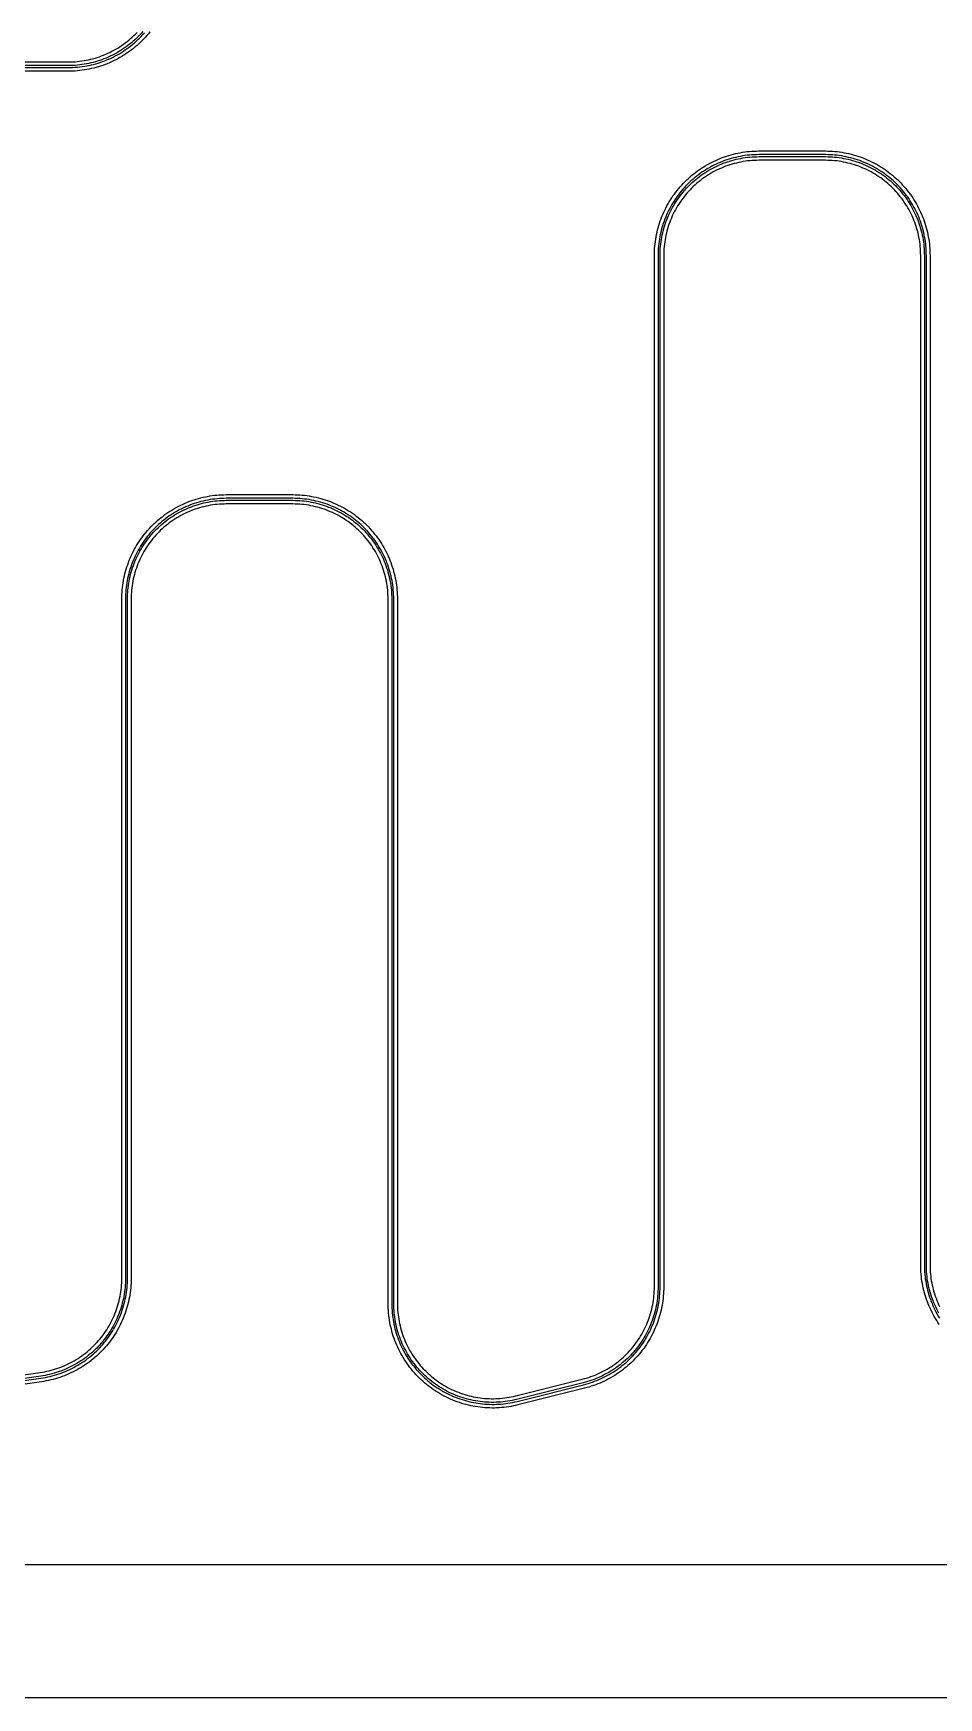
# Model space of a CAD drawing. Extents: x -2500 to 2500, y -2500 to 2500.
# Drawn here: x -1140 to 220, y -2500 to 0 of the extents above; entities that cross this region are included whole.
import ezdxf

# ---------------------------------------------------------------- set-up
doc = ezdxf.new("R2010")
doc.units = 0
doc.layers.add('L0D0', color=1, linetype='CONTINUOUS')

msp = doc.modelspace()

# ---------------------------------------------------------------- linework, layer by layer
at = {"layer": 'L0D0'}
msp.add_lwpolyline([(-2500, -2500), (-2500, -2300), (-2300, -2300), (2300, -2300), (2300, 2300), (-2300, 2300), (-2300, -2300), (-2500, -2300), (-2500, 2500), (2500, 2500), (2500, -2500)], close=True, dxfattribs=at)
for points in [[(-975.376, 2.518), (-977.657, -0.044), (-979.997, -2.552), (-982.395, -5.005), (-984.848, -7.403), (-987.356, -9.743), (-989.918, -12.024), (-992.531, -14.246), (-995.195, -16.407), (-997.909, -18.506), (-1000.67, -20.541), (-1003.477, -22.512), (-1006.329, -24.418), (-1009.225, -26.257), (-1012.162, -28.029), (-1015.139, -29.733), (-1018.155, -31.367), (-1021.208, -32.932), (-1024.296, -34.425), (-1027.418, -35.847), (-1030.572, -37.196), (-1033.756, -38.472), (-1036.968, -39.674), (-1040.208, -40.802), (-1043.473, -41.854), (-1046.761, -42.831), (-1050.071, -43.732), (-1053.401, -44.556), (-1056.749, -45.302), (-1060.113, -45.972), (-1063.492, -46.563), (-1066.884, -47.076), (-1070.286, -47.511), (-1073.698, -47.867), (-1077.117, -48.144), (-1080.542, -48.342), (-1083.97, -48.46), (-1087.4, -48.5), (-1545.75, -48.5)], [(-964.652, 2.112), (-966.88, -0.617), (-969.168, -3.296), (-971.515, -5.923), (-973.921, -8.497), (-976.384, -11.016), (-978.903, -13.479), (-981.477, -15.885), (-984.104, -18.232), (-986.783, -20.52), (-989.512, -22.748), (-992.291, -24.913), (-995.118, -27.016), (-997.991, -29.054), (-1000.909, -31.028), (-1003.871, -32.936), (-1006.875, -34.776), (-1009.919, -36.549), (-1013.003, -38.253), (-1016.123, -39.888), (-1019.28, -41.452), (-1022.471, -42.945), (-1025.695, -44.366), (-1028.95, -45.714), (-1032.234, -46.989), (-1035.546, -48.19), (-1038.884, -49.316), (-1042.247, -50.367), (-1045.632, -51.342), (-1049.039, -52.241), (-1052.464, -53.064), (-1055.907, -53.809), (-1059.367, -54.477), (-1062.84, -55.067), (-1066.325, -55.579), (-1069.822, -56.013), (-1073.327, -56.368), (-1076.839, -56.644), (-1080.356, -56.842), (-1083.877, -56.96), (-1087.4, -57), (-1545.75, -57)], [(-1545.75, -43), (-1087.4, -43), (-1083.997, -42.96), (-1080.596, -42.838), (-1077.198, -42.636), (-1073.807, -42.352), (-1070.423, -41.989), (-1067.049, -41.544), (-1063.686, -41.02), (-1060.337, -40.416), (-1057.003, -39.732), (-1053.686, -38.969), (-1050.389, -38.127), (-1047.112, -37.207), (-1043.858, -36.21), (-1040.629, -35.135), (-1037.427, -33.984), (-1034.252, -32.757), (-1031.108, -31.454), (-1027.996, -30.077), (-1024.917, -28.627), (-1021.874, -27.103), (-1018.867, -25.508), (-1015.9, -23.842), (-1012.973, -22.105), (-1010.088, -20.299), (-1007.247, -18.425), (-1004.452, -16.484), (-1001.703, -14.477), (-999.003, -12.406), (-996.353, -10.27), (-993.755, -8.072), (-991.21, -5.813), (-988.719, -3.494), (-986.284, -1.116), (-983.906, 1.319)], [(-1545.75, -51.5), (-1087.4, -51.5), (-1083.901, -51.46), (-1080.403, -51.338), (-1076.909, -51.136), (-1073.421, -50.854), (-1069.941, -50.491), (-1066.469, -50.047), (-1063.009, -49.524), (-1059.562, -48.92), (-1056.13, -48.238), (-1052.714, -47.476), (-1049.317, -46.635), (-1045.94, -45.717), (-1042.585, -44.72), (-1039.255, -43.646), (-1035.95, -42.496), (-1032.672, -41.27), (-1029.423, -39.968), (-1026.206, -38.591), (-1023.021, -37.141), (-1019.871, -35.617), (-1016.756, -34.021), (-1013.679, -32.354), (-1010.642, -30.616), (-1007.646, -28.808), (-1004.692, -26.931), (-1001.782, -24.987), (-998.918, -22.976), (-996.101, -20.9), (-993.333, -18.759), (-990.615, -16.554), (-987.948, -14.287), (-985.335, -11.96), (-982.776, -9.572), (-980.273, -7.127), (-977.828, -4.624), (-975.44, -2.065), (-973.113, 0.548)], [(-1525.406, -2068.445), (-1129.656, -2011.563), (-1126.293, -2011.039), (-1122.944, -2010.435), (-1119.609, -2009.751), (-1116.293, -2008.989), (-1112.995, -2008.147), (-1109.718, -2007.227), (-1106.464, -2006.23), (-1103.235, -2005.155), (-1100.032, -2004.004), (-1096.858, -2002.777), (-1093.713, -2001.474), (-1090.601, -2000.098), (-1087.522, -1998.647), (-1084.478, -1997.124), (-1081.472, -1995.529), (-1078.504, -1993.862), (-1075.577, -1992.126), (-1072.692, -1990.32), (-1069.851, -1988.446), (-1067.056, -1986.505), (-1064.307, -1984.498), (-1061.607, -1982.426), (-1058.957, -1980.291), (-1056.358, -1978.093), (-1053.812, -1975.834), (-1051.321, -1973.515), (-1048.886, -1971.137), (-1046.509, -1968.702), (-1044.189, -1966.211), (-1041.93, -1963.666), (-1039.732, -1961.067), (-1037.596, -1958.417), (-1035.524, -1955.717), (-1033.517, -1952.969), (-1031.576, -1950.173), (-1029.702, -1947.332), (-1027.896, -1944.447), (-1026.16, -1941.52), (-1024.493, -1938.553), (-1022.898, -1935.546), (-1021.374, -1932.503), (-1019.923, -1929.424), (-1018.547, -1926.312), (-1017.244, -1923.167), (-1016.017, -1919.993), (-1014.865, -1916.79), (-1013.791, -1913.561), (-1012.793, -1910.307), (-1011.873, -1907.03), (-1011.031, -1903.733), (-1010.268, -1900.416), (-1009.584, -1897.082), (-1008.98, -1893.732), (-1008.456, -1890.37), (-1008.011, -1886.995), (-1007.648, -1883.611), (-1007.364, -1880.22), (-1007.162, -1876.822), (-1007.041, -1873.421), (-1007, -1870.018), (-1007, -850), (-1006.96, -846.477), (-1006.842, -842.956), (-1006.644, -839.439), (-1006.368, -835.927), (-1006.013, -832.422), (-1005.579, -828.925), (-1005.067, -825.44), (-1004.477, -821.967), (-1003.809, -818.507), (-1003.064, -815.064), (-1002.241, -811.639), (-1001.342, -808.232), (-1000.367, -804.847), (-999.316, -801.484), (-998.19, -798.146), (-996.989, -794.834), (-995.714, -791.55), (-994.366, -788.295), (-992.945, -785.071), (-991.452, -781.88), (-989.888, -778.723), (-988.253, -775.603), (-986.549, -772.519), (-984.776, -769.475), (-982.936, -766.471), (-981.028, -763.509), (-979.054, -760.591), (-977.016, -757.718), (-974.913, -754.891), (-972.748, -752.112), (-970.52, -749.383), (-968.232, -746.704), (-965.885, -744.077), (-963.479, -741.503), (-961.016, -738.984), (-958.497, -736.521), (-955.923, -734.115), (-953.296, -731.768), (-950.617, -729.48), (-947.888, -727.252), (-945.109, -725.087), (-942.282, -722.984), (-939.409, -720.946), (-936.491, -718.972), (-933.529, -717.064), (-930.525, -715.224), (-927.481, -713.451), (-924.397, -711.747), (-921.277, -710.112), (-918.12, -708.548), (-914.929, -707.055), (-911.705, -705.634), (-908.45, -704.286), (-905.166, -703.011), (-901.854, -701.81), (-898.516, -700.684), (-895.153, -699.633), (-891.768, -698.658), (-888.361, -697.759), (-884.936, -696.936), (-881.493, -696.191), (-878.033, -695.523), (-874.56, -694.933), (-871.075, -694.421), (-867.578, -693.987), (-864.073, -693.632), (-860.561, -693.356), (-857.044, -693.158), (-853.523, -693.04), (-850, -693), (-750, -693), (-746.477, -693.04), (-742.956, -693.158), (-739.439, -693.356), (-735.927, -693.632), (-732.422, -693.987), (-728.925, -694.421), (-725.44, -694.933), (-721.967, -695.523), (-718.507, -696.191), (-715.064, -696.936), (-711.639, -697.759), (-708.232, -698.658), (-704.847, -699.633), (-701.484, -700.684), (-698.146, -701.81), (-694.834, -703.011), (-691.55, -704.286), (-688.295, -705.634), (-685.071, -707.055), (-681.88, -708.548), (-678.723, -710.112), (-675.603, -711.747), (-672.519, -713.451), (-669.475, -715.224), (-666.471, -717.064), (-663.509, -718.972), (-660.591, -720.946), (-657.718, -722.984), (-654.891, -725.087), (-652.112, -727.252), (-649.383, -729.48), (-646.704, -731.768), (-644.077, -734.115), (-641.503, -736.521), (-638.984, -738.984), (-636.521, -741.503), (-634.115, -744.077), (-631.768, -746.704), (-629.48, -749.383), (-627.252, -752.112), (-625.087, -754.891), (-622.984, -757.718), (-620.946, -760.591), (-618.972, -763.509), (-617.064, -766.471), (-615.224, -769.475), (-613.451, -772.519), (-611.747, -775.603), (-610.112, -778.723), (-608.548, -781.88), (-607.055, -785.071), (-605.634, -788.295), (-604.286, -791.55), (-603.011, -794.834), (-601.81, -798.146), (-600.684, -801.484), (-599.633, -804.847), (-598.658, -808.232), (-597.759, -811.639), (-596.936, -815.064), (-596.191, -818.507), (-595.523, -821.967), (-594.933, -825.44), (-594.421, -828.925), (-593.987, -832.422), (-593.632, -835.927), (-593.356, -839.439), (-593.158, -842.956), (-593.04, -846.477), (-593, -850), (-593, -1907.884), (-592.96, -1911.255), (-592.841, -1914.625), (-592.642, -1917.992), (-592.364, -1921.352), (-592.007, -1924.705), (-591.571, -1928.049), (-591.056, -1931.382), (-590.463, -1934.701), (-589.791, -1938.006), (-589.042, -1941.293), (-588.216, -1944.563), (-587.313, -1947.811), (-586.333, -1951.038), (-585.278, -1954.241), (-584.147, -1957.418), (-582.942, -1960.567), (-581.662, -1963.687), (-580.31, -1966.776), (-578.885, -1969.832), (-577.389, -1972.854), (-575.821, -1975.84), (-574.184, -1978.788), (-572.477, -1981.696), (-570.703, -1984.563), (-568.861, -1987.388), (-566.954, -1990.169), (-564.981, -1992.904), (-562.944, -1995.591), (-560.845, -1998.23), (-558.684, -2000.818), (-556.462, -2003.355), (-554.181, -2005.839), (-551.843, -2008.268), (-549.447, -2010.642), (-546.997, -2012.958), (-544.492, -2015.216), (-541.935, -2017.414), (-539.327, -2019.551), (-536.669, -2021.627), (-533.963, -2023.639), (-531.21, -2025.586), (-528.412, -2027.468), (-525.571, -2029.284), (-522.687, -2031.032), (-519.763, -2032.712), (-516.8, -2034.322), (-513.8, -2035.862), (-510.765, -2037.331), (-507.696, -2038.728), (-504.595, -2040.052), (-501.463, -2041.302), (-498.303, -2042.479), (-495.116, -2043.58), (-491.903, -2044.606), (-488.668, -2045.556), (-485.411, -2046.43), (-482.134, -2047.226), (-478.84, -2047.945), (-475.529, -2048.586), (-472.204, -2049.149), (-468.867, -2049.633), (-465.52, -2050.039), (-462.163, -2050.365), (-458.8, -2050.612), (-455.433, -2050.78), (-452.062, -2050.869), (-448.69, -2050.878), (-445.318, -2050.807), (-441.95, -2050.657), (-438.585, -2050.427), (-435.227, -2050.118), (-431.878, -2049.731), (-428.538, -2049.264), (-425.21, -2048.718), (-421.896, -2048.095), (-418.598, -2047.393), (-415.317, -2046.614), (-315.317, -2021.614), (-312.043, -2020.754), (-308.79, -2019.817), (-305.56, -2018.803), (-302.354, -2017.713), (-299.176, -2016.547), (-296.026, -2015.306), (-292.906, -2013.992), (-289.819, -2012.603), (-286.765, -2011.142), (-283.746, -2009.609), (-280.765, -2008.005), (-277.822, -2006.331), (-274.92, -2004.588), (-272.06, -2002.776), (-269.243, -2000.898), (-266.472, -1998.953), (-263.748, -1996.943), (-261.072, -1994.869), (-258.446, -1992.733), (-255.871, -1990.534), (-253.349, -1988.276), (-250.881, -1985.958), (-248.469, -1983.583), (-246.113, -1981.151), (-243.816, -1978.664), (-241.578, -1976.124), (-239.402, -1973.531), (-237.287, -1970.887), (-235.235, -1968.195), (-233.247, -1965.454), (-231.325, -1962.667), (-229.47, -1959.835), (-227.682, -1956.96), (-225.963, -1954.044), (-224.313, -1951.087), (-222.734, -1948.093), (-221.226, -1945.062), (-219.79, -1941.996), (-218.427, -1938.897), (-217.138, -1935.766), (-215.923, -1932.606), (-214.783, -1929.418), (-213.72, -1926.204), (-212.732, -1922.966), (-211.822, -1919.705), (-210.989, -1916.424), (-210.234, -1913.124), (-209.557, -1909.806), (-208.959, -1906.474), (-208.44, -1903.129), (-208.001, -1899.772), (-207.641, -1896.406), (-207.361, -1893.032), (-207.16, -1889.652), (-207.04, -1886.269), (-207, -1882.884), (-207, -333.8), (-206.96, -330.277), (-206.842, -326.756), (-206.644, -323.239), (-206.368, -319.727), (-206.013, -316.222), (-205.579, -312.725), (-205.067, -309.24), (-204.477, -305.767), (-203.809, -302.307), (-203.064, -298.864), (-202.241, -295.439), (-201.342, -292.032), (-200.367, -288.647), (-199.316, -285.284), (-198.19, -281.946), (-196.989, -278.634), (-195.714, -275.35), (-194.366, -272.095), (-192.945, -268.871), (-191.452, -265.68), (-189.888, -262.523), (-188.253, -259.403), (-186.549, -256.319), (-184.776, -253.275), (-182.936, -250.271), (-181.028, -247.309), (-179.054, -244.391), (-177.016, -241.518), (-174.913, -238.691), (-172.748, -235.912), (-170.52, -233.183), (-168.232, -230.504), (-165.885, -227.877), (-163.479, -225.303), (-161.016, -222.784), (-158.497, -220.321), (-155.923, -217.915), (-153.296, -215.568), (-150.617, -213.28), (-147.888, -211.052), (-145.109, -208.887), (-142.282, -206.784), (-139.409, -204.746), (-136.491, -202.772), (-133.529, -200.864), (-130.525, -199.024), (-127.481, -197.251), (-124.397, -195.547), (-121.277, -193.912), (-118.12, -192.348), (-114.929, -190.855), (-111.705, -189.434), (-108.45, -188.086), (-105.166, -186.811), (-101.854, -185.61), (-98.516, -184.484), (-95.153, -183.433), (-91.768, -182.458), (-88.361, -181.559), (-84.936, -180.736), (-81.493, -179.991), (-78.033, -179.323), (-74.56, -178.733), (-71.075, -178.221), (-67.578, -177.787), (-64.073, -177.432), (-60.561, -177.156), (-57.044, -176.958), (-53.523, -176.84), (-50, -176.8), (50, -176.8), (53.523, -176.84), (57.044, -176.958), (60.561, -177.156), (64.073, -177.432), (67.578, -177.787), (71.075, -178.221), (74.56, -178.733), (78.033, -179.323), (81.493, -179.991), (84.936, -180.736), (88.361, -181.559), (91.768, -182.458), (95.153, -183.433), (98.516, -184.484), (101.854, -185.61), (105.166, -186.811), (108.45, -188.086), (111.705, -189.434), (114.929, -190.855), (118.12, -192.348), (121.277, -193.912), (124.397, -195.547), (127.481, -197.251), (130.525, -199.024), (133.529, -200.864), (136.491, -202.772), (139.409, -204.746), (142.282, -206.784), (145.109, -208.887), (147.888, -211.052), (150.617, -213.28), (153.296, -215.568), (155.923, -217.915), (158.497, -220.321), (161.016, -222.784), (163.479, -225.303), (165.885, -227.877), (168.232, -230.504), (170.52, -233.183), (172.748, -235.912), (174.913, -238.691), (177.016, -241.518), (179.054, -244.391), (181.028, -247.309), (182.936, -250.271), (184.776, -253.275), (186.549, -256.319), (188.253, -259.403), (189.888, -262.523), (191.452, -265.68), (192.945, -268.871), (194.366, -272.095), (195.714, -275.35), (196.989, -278.634), (198.19, -281.946), (199.316, -285.284), (200.367, -288.647), (201.342, -292.032), (202.241, -295.439), (203.064, -298.864), (203.809, -302.307), (204.477, -305.767), (205.067, -309.24), (205.579, -312.725), (206.013, -316.222), (206.368, -319.727), (206.644, -323.239), (206.842, -326.756), (206.96, -330.277), (207, -333.8), (207, -1850), (207.04, -1853.403), (207.162, -1856.804), (207.364, -1860.202), (207.648, -1863.593), (208.011, -1866.977), (208.456, -1870.351), (208.98, -1873.714), (209.584, -1877.063), (210.268, -1880.397), (211.031, -1883.714), (211.873, -1887.011), (212.793, -1890.288), (213.79, -1893.542), (214.865, -1896.771), (216.016, -1899.973), (217.243, -1903.148), (218.546, -1906.292), (219.923, -1909.404), (221.373, -1912.483)], [(220.267, -1922.261), (218.633, -1919.245), (217.068, -1916.192), (215.575, -1913.104), (214.153, -1909.982), (212.804, -1906.828), (211.528, -1903.644), (210.326, -1900.432), (209.198, -1897.192), (208.146, -1893.927), (207.169, -1890.639), (206.268, -1887.329), (205.444, -1883.999), (204.698, -1880.651), (204.028, -1877.287), (203.437, -1873.908), (202.924, -1870.516), (202.489, -1867.114), (202.133, -1863.702), (201.856, -1860.283), (201.658, -1856.858), (201.54, -1853.43), (201.5, -1850), (201.5, -333.8), (201.46, -330.301), (201.338, -326.803), (201.136, -323.309), (200.854, -319.821), (200.491, -316.341), (200.047, -312.869), (199.524, -309.409), (198.92, -305.962), (198.238, -302.53), (197.476, -299.114), (196.635, -295.717), (195.717, -292.34), (194.72, -288.985), (193.646, -285.655), (192.496, -282.35), (191.27, -279.072), (189.968, -275.823), (188.591, -272.606), (187.141, -269.421), (185.617, -266.271), (184.021, -263.156), (182.354, -260.079), (180.616, -257.042), (178.808, -254.046), (176.931, -251.092), (174.987, -248.182), (172.976, -245.318), (170.9, -242.501), (168.759, -239.733), (166.554, -237.015), (164.287, -234.348), (161.96, -231.735), (159.572, -229.176), (157.127, -226.673), (154.624, -224.228), (152.065, -221.84), (149.452, -219.513), (146.785, -217.246), (144.067, -215.041), (141.299, -212.9), (138.482, -210.824), (135.618, -208.813), (132.708, -206.869), (129.754, -204.992), (126.758, -203.184), (123.721, -201.446), (120.644, -199.779), (117.529, -198.183), (114.379, -196.659), (111.194, -195.209), (107.977, -193.832), (104.728, -192.53), (101.45, -191.304), (98.145, -190.154), (94.815, -189.08), (91.46, -188.083), (88.083, -187.165), (84.686, -186.324), (81.27, -185.562), (77.838, -184.88), (74.391, -184.276), (70.931, -183.753), (67.459, -183.309), (63.979, -182.946), (60.491, -182.664), (56.997, -182.462), (53.499, -182.34), (50, -182.3), (-50, -182.3), (-53.499, -182.34), (-56.997, -182.462), (-60.491, -182.664), (-63.979, -182.946), (-67.459, -183.309), (-70.931, -183.753), (-74.391, -184.276), (-77.838, -184.88), (-81.27, -185.562), (-84.686, -186.324), (-88.083, -187.165), (-91.46, -188.083), (-94.815, -189.08), (-98.145, -190.154), (-101.45, -191.304), (-104.728, -192.53), (-107.977, -193.832), (-111.194, -195.209), (-114.379, -196.659), (-117.529, -198.183), (-120.644, -199.779), (-123.721, -201.446), (-126.758, -203.184), (-129.754, -204.992), (-132.708, -206.869), (-135.618, -208.813), (-138.482, -210.824), (-141.299, -212.9), (-144.067, -215.041), (-146.785, -217.246), (-149.452, -219.513), (-152.065, -221.84), (-154.624, -224.228), (-157.127, -226.673), (-159.572, -229.176), (-161.96, -231.735), (-164.287, -234.348), (-166.554, -237.015), (-168.759, -239.733), (-170.9, -242.501), (-172.976, -245.318), (-174.987, -248.182), (-176.931, -251.092), (-178.808, -254.046), (-180.616, -257.042), (-182.354, -260.079), (-184.021, -263.156), (-185.617, -266.271), (-187.141, -269.421), (-188.591, -272.606), (-189.968, -275.823), (-191.27, -279.072), (-192.496, -282.35), (-193.646, -285.655), (-194.72, -288.985), (-195.717, -292.34), (-196.635, -295.717), (-197.476, -299.114), (-198.238, -302.53), (-198.92, -305.962), (-199.524, -309.409), (-200.047, -312.869), (-200.491, -316.341), (-200.854, -319.821), (-201.136, -323.309), (-201.338, -326.803), (-201.46, -330.301), (-201.5, -333.8), (-201.5, -1882.884), (-201.54, -1886.337), (-201.661, -1889.789), (-201.861, -1893.237), (-202.142, -1896.68), (-202.503, -1900.115), (-202.944, -1903.541), (-203.464, -1906.956), (-204.064, -1910.357), (-204.742, -1913.744), (-205.499, -1917.114), (-206.334, -1920.465), (-207.247, -1923.797), (-208.237, -1927.106), (-209.304, -1930.391), (-210.447, -1933.65), (-211.666, -1936.882), (-212.959, -1940.085), (-214.326, -1943.257), (-215.767, -1946.396), (-217.281, -1949.501), (-218.866, -1952.57), (-220.522, -1955.601), (-222.249, -1958.592), (-224.044, -1961.543), (-225.907, -1964.451), (-227.838, -1967.315), (-229.835, -1970.134), (-231.897, -1972.905), (-234.022, -1975.627), (-236.211, -1978.3), (-238.461, -1980.92), (-240.771, -1983.488), (-243.14, -1986.001), (-245.567, -1988.459), (-248.051, -1990.859), (-250.59, -1993.201), (-253.183, -1995.483), (-255.828, -1997.704), (-258.524, -1999.864), (-261.269, -2001.959), (-264.063, -2003.991), (-266.902, -2005.957), (-269.787, -2007.856), (-272.716, -2009.688), (-275.686, -2011.451), (-278.696, -2013.145), (-281.745, -2014.768), (-284.831, -2016.32), (-287.952, -2017.799), (-291.107, -2019.206), (-294.293, -2020.539), (-297.51, -2021.797), (-300.755, -2022.98), (-304.026, -2024.088), (-307.323, -2025.119), (-310.643, -2026.073), (-313.983, -2026.95), (-413.983, -2051.95), (-417.347, -2052.749), (-420.728, -2053.47), (-424.124, -2054.112), (-427.535, -2054.674), (-430.958, -2055.158), (-434.391, -2055.561), (-437.833, -2055.884), (-441.281, -2056.127), (-444.734, -2056.29), (-448.19, -2056.373), (-451.647, -2056.374), (-455.103, -2056.296), (-458.556, -2056.137), (-462.005, -2055.897), (-465.447, -2055.578), (-468.881, -2055.178), (-472.304, -2054.699), (-475.716, -2054.14), (-479.113, -2053.502), (-482.495, -2052.785), (-485.859, -2051.989), (-489.203, -2051.115), (-492.527, -2050.164), (-495.827, -2049.136), (-499.103, -2048.031), (-502.352, -2046.85), (-505.572, -2045.593), (-508.763, -2044.262), (-511.921, -2042.858), (-515.046, -2041.38), (-518.136, -2039.83), (-521.189, -2038.208), (-524.203, -2036.515), (-527.177, -2034.753), (-530.109, -2032.922), (-532.998, -2031.024), (-535.842, -2029.059), (-538.639, -2027.028), (-541.389, -2024.932), (-544.088, -2022.773), (-546.737, -2020.552), (-549.334, -2018.27), (-551.876, -2015.927), (-554.364, -2013.527), (-556.794, -2011.069), (-559.167, -2008.555), (-561.481, -2005.987), (-563.734, -2003.365), (-565.926, -2000.692), (-568.055, -1997.968), (-570.12, -1995.196), (-572.12, -1992.376), (-574.053, -1989.511), (-575.92, -1986.601), (-577.718, -1983.649), (-579.447, -1980.655), (-581.106, -1977.622), (-582.694, -1974.552), (-584.21, -1971.445), (-585.653, -1968.304), (-587.022, -1965.13), (-588.318, -1961.925), (-589.538, -1958.691), (-590.683, -1955.429), (-591.752, -1952.141), (-592.743, -1948.83), (-593.658, -1945.496), (-594.494, -1942.142), (-595.253, -1938.769), (-595.932, -1935.38), (-596.533, -1931.975), (-597.054, -1928.558), (-597.495, -1925.129), (-597.857, -1921.691), (-598.138, -1918.246), (-598.339, -1914.795), (-598.46, -1911.34), (-598.5, -1907.884), (-598.5, -850), (-598.54, -846.501), (-598.662, -843.003), (-598.864, -839.509), (-599.146, -836.021), (-599.509, -832.541), (-599.953, -829.069), (-600.476, -825.609), (-601.08, -822.162), (-601.762, -818.73), (-602.524, -815.314), (-603.365, -811.917), (-604.283, -808.54), (-605.28, -805.185), (-606.354, -801.855), (-607.504, -798.55), (-608.73, -795.272), (-610.032, -792.023), (-611.409, -788.806), (-612.859, -785.621), (-614.383, -782.471), (-615.979, -779.356), (-617.646, -776.279), (-619.384, -773.242), (-621.192, -770.246), (-623.069, -767.292), (-625.013, -764.382), (-627.024, -761.518), (-629.1, -758.701), (-631.241, -755.933), (-633.446, -753.215), (-635.713, -750.548), (-638.04, -747.935), (-640.428, -745.376), (-642.873, -742.873), (-645.376, -740.428), (-647.935, -738.04), (-650.548, -735.713), (-653.215, -733.446), (-655.933, -731.241), (-658.701, -729.1), (-661.518, -727.024), (-664.382, -725.013), (-667.292, -723.069), (-670.246, -721.192), (-673.242, -719.384), (-676.279, -717.646), (-679.356, -715.979), (-682.471, -714.383), (-685.621, -712.859), (-688.806, -711.409), (-692.023, -710.032), (-695.272, -708.73), (-698.55, -707.504), (-701.855, -706.354), (-705.185, -705.28), (-708.54, -704.283), (-711.917, -703.365), (-715.314, -702.524), (-718.73, -701.762), (-722.162, -701.08), (-725.609, -700.476), (-729.069, -699.953), (-732.541, -699.509), (-736.021, -699.146), (-739.509, -698.864), (-743.003, -698.662), (-746.501, -698.54), (-750, -698.5), (-850, -698.5), (-853.499, -698.54), (-856.997, -698.662), (-860.491, -698.864), (-863.979, -699.146), (-867.459, -699.509), (-870.931, -699.953), (-874.391, -700.476), (-877.838, -701.08), (-881.27, -701.762), (-884.686, -702.524), (-888.083, -703.365), (-891.46, -704.283), (-894.815, -705.28), (-898.145, -706.354), (-901.45, -707.504), (-904.728, -708.73), (-907.977, -710.032), (-911.194, -711.409), (-914.379, -712.859), (-917.529, -714.383), (-920.644, -715.979), (-923.721, -717.646), (-926.758, -719.384), (-929.754, -721.192), (-932.708, -723.069), (-935.618, -725.013), (-938.482, -727.024), (-941.299, -729.1), (-944.067, -731.241), (-946.785, -733.446), (-949.452, -735.713), (-952.065, -738.04), (-954.624, -740.428), (-957.127, -742.873), (-959.572, -745.376), (-961.96, -747.935), (-964.287, -750.548), (-966.554, -753.215), (-968.759, -755.933), (-970.9, -758.701), (-972.976, -761.518), (-974.987, -764.382), (-976.931, -767.292), (-978.808, -770.246), (-980.616, -773.242), (-982.354, -776.279), (-984.021, -779.356), (-985.617, -782.471), (-987.141, -785.621), (-988.591, -788.806), (-989.968, -792.023), (-991.27, -795.272), (-992.496, -798.55), (-993.646, -801.855), (-994.72, -805.185), (-995.717, -808.54), (-996.635, -811.917), (-997.476, -815.314), (-998.238, -818.73), (-998.92, -822.162), (-999.524, -825.609), (-1000.047, -829.069), (-1000.491, -832.541), (-1000.854, -836.021), (-1001.136, -839.509), (-1001.338, -843.003), (-1001.46, -846.501), (-1001.5, -850), (-1001.5, -1870.018), (-1001.539, -1873.438), (-1001.658, -1876.856), (-1001.854, -1880.271), (-1002.13, -1883.68), (-1002.484, -1887.082), (-1002.916, -1890.475), (-1003.426, -1893.857), (-1004.014, -1897.227), (-1004.679, -1900.582), (-1005.422, -1903.92), (-1006.241, -1907.241), (-1007.136, -1910.542), (-1008.107, -1913.822), (-1009.154, -1917.078), (-1010.275, -1920.309), (-1011.47, -1923.514), (-1012.739, -1926.69), (-1014.081, -1929.836), (-1015.495, -1932.951), (-1016.98, -1936.032), (-1018.535, -1939.078), (-1020.161, -1942.088), (-1021.855, -1945.059), (-1023.617, -1947.99), (-1025.447, -1950.88), (-1027.342, -1953.727), (-1029.302, -1956.53), (-1031.327, -1959.287), (-1033.414, -1961.996), (-1035.564, -1964.657), (-1037.773, -1967.268), (-1040.043, -1969.826), (-1042.371, -1972.332), (-1044.756, -1974.784), (-1047.197, -1977.18), (-1049.692, -1979.519), (-1052.24, -1981.8), (-1054.841, -1984.022), (-1057.492, -1986.184), (-1060.192, -1988.283), (-1062.939, -1990.32), (-1065.733, -1992.294), (-1068.571, -1994.202), (-1071.453, -1996.044), (-1074.376, -1997.82), (-1077.34, -1999.528), (-1080.342, -2001.167), (-1083.381, -2002.736), (-1086.455, -2004.235), (-1089.563, -2005.663), (-1092.703, -2007.019), (-1095.874, -2008.302), (-1099.073, -2009.512), (-1102.299, -2010.648), (-1105.551, -2011.71), (-1108.826, -2012.696), (-1112.123, -2013.606), (-1115.44, -2014.44), (-1118.775, -2015.198), (-1122.127, -2015.879), (-1125.494, -2016.482), (-1128.873, -2017.008), (-1524.623, -2073.889)], [(-1524.196, -2076.858), (-1128.446, -2019.977), (-1124.998, -2019.441), (-1121.564, -2018.825), (-1118.144, -2018.131), (-1114.741, -2017.358), (-1111.357, -2016.507), (-1107.994, -2015.578), (-1104.653, -2014.572), (-1101.335, -2013.489), (-1098.044, -2012.33), (-1094.78, -2011.096), (-1091.546, -2009.787), (-1088.342, -2008.404), (-1085.171, -2006.947), (-1082.035, -2005.417), (-1078.935, -2003.816), (-1075.872, -2002.144), (-1072.849, -2000.402), (-1069.866, -1998.59), (-1066.926, -1996.711), (-1064.031, -1994.764), (-1061.18, -1992.751), (-1058.377, -1990.673), (-1055.623, -1988.53), (-1052.918, -1986.325), (-1050.265, -1984.059), (-1047.665, -1981.731), (-1045.12, -1979.345), (-1042.63, -1976.9), (-1040.197, -1974.399), (-1037.822, -1971.843), (-1035.506, -1969.232), (-1033.252, -1966.569), (-1031.059, -1963.854), (-1028.929, -1961.09), (-1026.864, -1958.278), (-1024.864, -1955.418), (-1022.93, -1952.514), (-1021.064, -1949.565), (-1019.266, -1946.575), (-1017.538, -1943.544), (-1015.88, -1940.473), (-1014.292, -1937.366), (-1012.777, -1934.222), (-1011.335, -1931.045), (-1009.966, -1927.835), (-1008.672, -1924.595), (-1007.452, -1921.325), (-1006.309, -1918.029), (-1005.241, -1914.707), (-1004.25, -1911.361), (-1003.337, -1907.993), (-1002.501, -1904.605), (-1001.743, -1901.199), (-1001.065, -1897.776), (-1000.465, -1894.339), (-999.944, -1890.888), (-999.504, -1887.427), (-999.143, -1883.956), (-998.862, -1880.478), (-998.661, -1876.995), (-998.54, -1873.507), (-998.5, -1870.018), (-998.5, -850), (-998.46, -846.57), (-998.342, -843.142), (-998.144, -839.717), (-997.867, -836.298), (-997.511, -832.886), (-997.076, -829.484), (-996.563, -826.092), (-995.972, -822.713), (-995.302, -819.349), (-994.556, -816.001), (-993.732, -812.671), (-992.831, -809.361), (-991.854, -806.073), (-990.802, -802.808), (-989.674, -799.568), (-988.472, -796.356), (-987.196, -793.172), (-985.847, -790.018), (-984.425, -786.896), (-982.932, -783.808), (-981.367, -780.755), (-979.733, -777.739), (-978.029, -774.762), (-976.257, -771.825), (-974.418, -768.929), (-972.512, -766.077), (-970.541, -763.27), (-968.506, -760.509), (-966.407, -757.795), (-964.246, -755.131), (-962.024, -752.518), (-959.743, -749.956), (-957.403, -747.448), (-955.005, -744.995), (-952.552, -742.597), (-950.044, -740.257), (-947.482, -737.976), (-944.869, -735.754), (-942.205, -733.593), (-939.491, -731.494), (-936.73, -729.459), (-933.923, -727.488), (-931.071, -725.582), (-928.175, -723.743), (-925.238, -721.971), (-922.261, -720.267), (-919.245, -718.633), (-916.192, -717.068), (-913.104, -715.575), (-909.982, -714.153), (-906.828, -712.804), (-903.644, -711.528), (-900.432, -710.326), (-897.192, -709.198), (-893.927, -708.146), (-890.639, -707.169), (-887.329, -706.268), (-883.999, -705.444), (-880.651, -704.698), (-877.287, -704.028), (-873.908, -703.437), (-870.516, -702.924), (-867.114, -702.489), (-863.702, -702.133), (-860.283, -701.856), (-856.858, -701.658), (-853.43, -701.54), (-850, -701.5), (-750, -701.5), (-746.57, -701.54), (-743.142, -701.658), (-739.717, -701.856), (-736.298, -702.133), (-732.886, -702.489), (-729.484, -702.924), (-726.092, -703.437), (-722.713, -704.028), (-719.349, -704.698), (-716.001, -705.444), (-712.671, -706.268), (-709.361, -707.169), (-706.073, -708.146), (-702.808, -709.198), (-699.568, -710.326), (-696.356, -711.528), (-693.172, -712.804), (-690.018, -714.153), (-686.896, -715.575), (-683.808, -717.068), (-680.755, -718.633), (-677.739, -720.267), (-674.762, -721.971), (-671.825, -723.743), (-668.929, -725.582), (-666.077, -727.488), (-663.27, -729.459), (-660.509, -731.494), (-657.795, -733.593), (-655.131, -735.754), (-652.518, -737.976), (-649.956, -740.257), (-647.448, -742.597), (-644.995, -744.995), (-642.597, -747.448), (-640.257, -749.956), (-637.976, -752.518), (-635.754, -755.131), (-633.593, -757.795), (-631.494, -760.509), (-629.459, -763.27), (-627.488, -766.077), (-625.582, -768.929), (-623.743, -771.825), (-621.971, -774.762), (-620.267, -777.739), (-618.633, -780.755), (-617.068, -783.808), (-615.575, -786.896), (-614.153, -790.018), (-612.804, -793.172), (-611.528, -796.356), (-610.326, -799.568), (-609.198, -802.808), (-608.146, -806.073), (-607.169, -809.361), (-606.268, -812.671), (-605.444, -816.001), (-604.698, -819.349), (-604.028, -822.713), (-603.437, -826.092), (-602.924, -829.484), (-602.489, -832.886), (-602.133, -836.298), (-601.856, -839.717), (-601.658, -843.142), (-601.54, -846.57), (-601.5, -850), (-601.5, -1907.884), (-601.46, -1911.365), (-601.34, -1914.845), (-601.14, -1918.322), (-600.86, -1921.793), (-600.501, -1925.256), (-600.062, -1928.71), (-599.543, -1932.154), (-598.946, -1935.584), (-598.27, -1939), (-597.516, -1942.399), (-596.684, -1945.78), (-595.774, -1949.142), (-594.787, -1952.481), (-593.724, -1955.797), (-592.585, -1959.087), (-591.37, -1962.351), (-590.081, -1965.585), (-588.718, -1968.789), (-587.282, -1971.961), (-585.773, -1975.1), (-584.192, -1978.202), (-582.541, -1981.268), (-580.819, -1984.294), (-579.028, -1987.281), (-577.17, -1990.225), (-575.244, -1993.126), (-573.251, -1995.982), (-571.194, -1998.791), (-569.073, -2001.553), (-566.889, -2004.265), (-564.643, -2006.925), (-562.336, -2009.534), (-559.97, -2012.089), (-557.546, -2014.589), (-555.066, -2017.032), (-552.529, -2019.418), (-549.939, -2021.745), (-547.296, -2024.012), (-544.601, -2026.217), (-541.856, -2028.36), (-539.063, -2030.44), (-536.223, -2032.454), (-533.338, -2034.403), (-530.408, -2036.285), (-527.436, -2038.099), (-524.422, -2039.844), (-521.37, -2041.52), (-518.28, -2043.124), (-515.154, -2044.658), (-511.993, -2046.119), (-508.8, -2047.507), (-505.575, -2048.822), (-502.321, -2050.062), (-499.04, -2051.227), (-495.733, -2052.316), (-492.401, -2053.329), (-489.047, -2054.265), (-485.673, -2055.124), (-482.279, -2055.905), (-478.869, -2056.608), (-475.443, -2057.232), (-472.004, -2057.777), (-468.553, -2058.243), (-465.093, -2058.63), (-461.624, -2058.937), (-458.15, -2059.164), (-454.671, -2059.312), (-451.189, -2059.379), (-447.707, -2059.366), (-444.226, -2059.273), (-440.749, -2059.101), (-437.276, -2058.848), (-433.81, -2058.516), (-430.352, -2058.104), (-426.905, -2057.613), (-423.47, -2057.042), (-420.049, -2056.393), (-416.643, -2055.666), (-413.256, -2054.86), (-313.256, -2029.86), (-309.906, -2028.982), (-306.577, -2028.027), (-303.271, -2026.997), (-299.989, -2025.891), (-296.734, -2024.711), (-293.506, -2023.456), (-290.307, -2022.128), (-287.14, -2020.727), (-284.006, -2019.255), (-280.906, -2017.71), (-277.843, -2016.096), (-274.817, -2014.412), (-271.83, -2012.659), (-268.884, -2010.838), (-265.981, -2008.951), (-263.121, -2006.998), (-260.307, -2004.979), (-257.54, -2002.897), (-254.821, -2000.753), (-252.151, -1998.546), (-249.533, -1996.28), (-246.968, -1993.954), (-244.456, -1991.57), (-241.999, -1989.129), (-239.599, -1986.632), (-237.256, -1984.082), (-234.973, -1981.478), (-232.749, -1978.824), (-230.587, -1976.118), (-228.487, -1973.365), (-226.451, -1970.564), (-224.479, -1967.717), (-222.573, -1964.826), (-220.733, -1961.892), (-218.961, -1958.916), (-217.257, -1955.901), (-215.623, -1952.848), (-214.059, -1949.758), (-212.566, -1946.634), (-211.145, -1943.476), (-209.796, -1940.286), (-208.52, -1937.066), (-207.319, -1933.819), (-206.192, -1930.544), (-205.14, -1927.245), (-204.164, -1923.922), (-203.264, -1920.578), (-202.441, -1917.214), (-201.695, -1913.832), (-201.026, -1910.434), (-200.435, -1907.022), (-199.923, -1903.597), (-199.488, -1900.161), (-199.133, -1896.717), (-198.856, -1893.265), (-198.658, -1889.807), (-198.54, -1886.346), (-198.5, -1882.884), (-198.5, -333.8), (-198.46, -330.37), (-198.342, -326.942), (-198.144, -323.517), (-197.867, -320.098), (-197.511, -316.686), (-197.076, -313.284), (-196.563, -309.892), (-195.972, -306.513), (-195.302, -303.149), (-194.556, -299.801), (-193.732, -296.471), (-192.831, -293.161), (-191.854, -289.873), (-190.802, -286.608), (-189.674, -283.368), (-188.472, -280.156), (-187.196, -276.972), (-185.847, -273.818), (-184.425, -270.696), (-182.932, -267.608), (-181.367, -264.555), (-179.733, -261.539), (-178.029, -258.562), (-176.257, -255.625), (-174.418, -252.729), (-172.512, -249.877), (-170.541, -247.07), (-168.506, -244.309), (-166.407, -241.595), (-164.246, -238.931), (-162.024, -236.318), (-159.743, -233.756), (-157.403, -231.248), (-155.005, -228.795), (-152.552, -226.397), (-150.044, -224.057), (-147.482, -221.776), (-144.869, -219.554), (-142.205, -217.393), (-139.491, -215.294), (-136.73, -213.259), (-133.923, -211.288), (-131.071, -209.382), (-128.175, -207.543), (-125.238, -205.771), (-122.261, -204.067), (-119.245, -202.433), (-116.192, -200.868), (-113.104, -199.375), (-109.982, -197.953), (-106.828, -196.604), (-103.644, -195.328), (-100.432, -194.126), (-97.192, -192.998), (-93.927, -191.946), (-90.639, -190.969), (-87.329, -190.068), (-83.999, -189.244), (-80.651, -188.498), (-77.287, -187.828), (-73.908, -187.237), (-70.516, -186.724), (-67.114, -186.289), (-63.702, -185.933), (-60.283, -185.656), (-56.858, -185.458), (-53.43, -185.34), (-50, -185.3), (50, -185.3), (53.43, -185.34), (56.858, -185.458), (60.283, -185.656), (63.702, -185.933), (67.114, -186.289), (70.516, -186.724), (73.908, -187.237), (77.287, -187.828), (80.651, -188.498), (83.999, -189.244), (87.329, -190.068), (90.639, -190.969), (93.927, -191.946), (97.192, -192.998), (100.432, -194.126), (103.644, -195.328), (106.828, -196.604), (109.982, -197.953), (113.104, -199.375), (116.192, -200.868), (119.245, -202.433), (122.261, -204.067), (125.238, -205.771), (128.175, -207.543), (131.071, -209.382), (133.923, -211.288), (136.73, -213.259), (139.491, -215.294), (142.205, -217.393), (144.869, -219.554), (147.482, -221.776), (150.044, -224.057), (152.552, -226.397), (155.005, -228.795), (157.403, -231.248), (159.743, -233.756), (162.024, -236.318), (164.246, -238.931), (166.407, -241.595), (168.506, -244.309), (170.541, -247.07), (172.512, -249.877), (174.418, -252.729), (176.257, -255.625), (178.029, -258.562), (179.733, -261.539), (181.367, -264.555), (182.932, -267.608), (184.425, -270.696), (185.847, -273.818), (187.196, -276.972), (188.472, -280.156), (189.674, -283.368), (190.802, -286.608), (191.854, -289.873), (192.831, -293.161), (193.732, -296.471), (194.556, -299.801), (195.302, -303.149), (195.972, -306.513), (196.563, -309.892), (197.076, -313.284), (197.511, -316.686), (197.867, -320.098), (198.144, -323.517), (198.342, -326.942), (198.46, -330.37), (198.5, -333.8), (198.5, -1850), (198.54, -1853.499), (198.662, -1856.997), (198.864, -1860.491), (199.146, -1863.979), (199.509, -1867.459), (199.953, -1870.931), (200.476, -1874.391), (201.08, -1877.838), (201.762, -1881.27), (202.524, -1884.686), (203.365, -1888.083), (204.283, -1891.46), (205.28, -1894.815), (206.354, -1898.145), (207.504, -1901.45), (208.73, -1904.728), (210.032, -1907.977), (211.409, -1911.194), (212.859, -1914.379), (214.383, -1917.529), (215.979, -1920.644), (217.646, -1923.721), (219.384, -1926.758), (221.192, -1929.754)], [(220.946, -1939.409), (218.972, -1936.491), (217.064, -1933.529), (215.224, -1930.525), (213.451, -1927.481), (211.747, -1924.397), (210.112, -1921.277), (208.548, -1918.12), (207.055, -1914.929), (205.634, -1911.705), (204.286, -1908.45), (203.011, -1905.166), (201.81, -1901.854), (200.684, -1898.516), (199.633, -1895.153), (198.658, -1891.768), (197.759, -1888.361), (196.936, -1884.936), (196.191, -1881.493), (195.523, -1878.033), (194.933, -1874.56), (194.421, -1871.075), (193.987, -1867.578), (193.632, -1864.073), (193.356, -1860.561), (193.158, -1857.044), (193.04, -1853.523), (193, -1850), (193, -333.8), (192.96, -330.397), (192.838, -326.996), (192.636, -323.598), (192.352, -320.207), (191.989, -316.823), (191.544, -313.449), (191.02, -310.086), (190.416, -306.737), (189.732, -303.403), (188.969, -300.086), (188.127, -296.789), (187.207, -293.512), (186.21, -290.258), (185.135, -287.029), (183.984, -283.827), (182.757, -280.652), (181.454, -277.508), (180.077, -274.396), (178.627, -271.317), (177.103, -268.274), (175.508, -265.267), (173.842, -262.3), (172.105, -259.373), (170.299, -256.488), (168.425, -253.647), (166.484, -250.852), (164.477, -248.103), (162.406, -245.403), (160.27, -242.753), (158.072, -240.155), (155.813, -237.61), (153.494, -235.119), (151.116, -232.684), (148.681, -230.306), (146.19, -227.987), (143.645, -225.728), (141.047, -223.53), (138.397, -221.394), (135.697, -219.323), (132.948, -217.316), (130.153, -215.375), (127.312, -213.501), (124.427, -211.695), (121.5, -209.958), (118.533, -208.292), (115.526, -206.697), (112.483, -205.173), (109.404, -203.723), (106.292, -202.346), (103.148, -201.043), (99.973, -199.816), (96.771, -198.665), (93.542, -197.59), (90.288, -196.593), (87.011, -195.673), (83.714, -194.831), (80.397, -194.068), (77.063, -193.384), (73.714, -192.78), (70.351, -192.256), (66.977, -191.811), (63.593, -191.448), (60.202, -191.164), (56.804, -190.962), (53.403, -190.84), (50, -190.8), (-50, -190.8), (-53.403, -190.84), (-56.804, -190.962), (-60.202, -191.164), (-63.593, -191.448), (-66.977, -191.811), (-70.351, -192.256), (-73.714, -192.78), (-77.063, -193.384), (-80.397, -194.068), (-83.714, -194.831), (-87.011, -195.673), (-90.288, -196.593), (-93.542, -197.59), (-96.771, -198.665), (-99.973, -199.816), (-103.148, -201.043), (-106.292, -202.346), (-109.404, -203.723), (-112.483, -205.173), (-115.526, -206.697), (-118.533, -208.292), (-121.5, -209.958), (-124.427, -211.695), (-127.312, -213.501), (-130.153, -215.375), (-132.948, -217.316), (-135.697, -219.323), (-138.397, -221.394), (-141.047, -223.53), (-143.645, -225.728), (-146.19, -227.987), (-148.681, -230.306), (-151.116, -232.684), (-153.494, -235.119), (-155.813, -237.61), (-158.072, -240.155), (-160.27, -242.753), (-162.406, -245.403), (-164.477, -248.103), (-166.484, -250.852), (-168.425, -253.647), (-170.299, -256.488), (-172.105, -259.373), (-173.842, -262.3), (-175.508, -265.267), (-177.103, -268.274), (-178.627, -271.317), (-180.077, -274.396), (-181.454, -277.508), (-182.757, -280.652), (-183.984, -283.827), (-185.135, -287.029), (-186.21, -290.258), (-187.207, -293.512), (-188.127, -296.789), (-188.969, -300.086), (-189.732, -303.403), (-190.416, -306.737), (-191.02, -310.086), (-191.544, -313.449), (-191.989, -316.823), (-192.352, -320.207), (-192.636, -323.598), (-192.838, -326.996), (-192.96, -330.397), (-193, -333.8), (-193, -1882.884), (-193.04, -1886.411), (-193.159, -1889.937), (-193.357, -1893.46), (-193.634, -1896.977), (-193.99, -1900.487), (-194.425, -1903.988), (-194.938, -1907.478), (-195.53, -1910.956), (-196.2, -1914.42), (-196.947, -1917.868), (-197.772, -1921.298), (-198.674, -1924.709), (-199.652, -1928.098), (-200.706, -1931.465), (-201.835, -1934.807), (-203.039, -1938.124), (-204.317, -1941.412), (-205.669, -1944.67), (-207.094, -1947.898), (-208.591, -1951.092), (-210.159, -1954.253), (-211.798, -1957.377), (-213.507, -1960.463), (-215.285, -1963.511), (-217.13, -1966.517), (-219.043, -1969.482), (-221.022, -1972.402), (-223.066, -1975.278), (-225.174, -1978.107), (-227.345, -1980.888), (-229.578, -1983.619), (-231.872, -1986.299), (-234.226, -1988.927), (-236.638, -1991.502), (-239.107, -1994.022), (-241.632, -1996.485), (-244.212, -1998.892), (-246.845, -2001.239), (-249.531, -2003.527), (-252.267, -2005.754), (-255.053, -2007.919), (-257.886, -2010.021), (-260.766, -2012.059), (-263.691, -2014.031), (-266.66, -2015.938), (-269.67, -2017.777), (-272.722, -2019.548), (-275.812, -2021.25), (-278.94, -2022.882), (-282.103, -2024.443), (-285.301, -2025.933), (-288.532, -2027.35), (-291.794, -2028.695), (-295.085, -2029.966), (-298.403, -2031.163), (-301.748, -2032.285), (-305.117, -2033.331), (-308.509, -2034.302), (-311.922, -2035.196), (-411.922, -2060.196), (-415.388, -2061.021), (-418.873, -2061.767), (-422.373, -2062.434), (-425.888, -2063.021), (-429.415, -2063.528), (-432.953, -2063.955), (-436.499, -2064.302), (-440.053, -2064.568), (-443.611, -2064.753), (-447.173, -2064.858), (-450.736, -2064.882), (-454.299, -2064.825), (-457.86, -2064.687), (-461.417, -2064.468), (-464.967, -2064.168), (-468.511, -2063.789), (-472.044, -2063.328), (-475.566, -2062.788), (-479.075, -2062.168), (-482.569, -2061.468), (-486.047, -2060.689), (-489.505, -2059.832), (-492.944, -2058.896), (-496.36, -2057.883), (-499.752, -2056.792), (-503.119, -2055.625), (-506.458, -2054.381), (-509.768, -2053.062), (-513.048, -2051.668), (-516.295, -2050.2), (-519.508, -2048.659), (-522.685, -2047.045), (-525.824, -2045.36), (-528.925, -2043.603), (-531.985, -2041.777), (-535.002, -2039.882), (-537.976, -2037.919), (-540.905, -2035.889), (-543.786, -2033.793), (-546.62, -2031.632), (-549.403, -2029.407), (-552.136, -2027.12), (-554.816, -2024.771), (-557.441, -2022.362), (-560.012, -2019.894), (-562.526, -2017.369), (-564.981, -2014.787), (-567.378, -2012.15), (-569.714, -2009.459), (-571.988, -2006.716), (-574.2, -2003.922), (-576.348, -2001.078), (-578.43, -1998.187), (-580.447, -1995.249), (-582.396, -1992.266), (-584.277, -1989.239), (-586.089, -1986.171), (-587.83, -1983.062), (-589.501, -1979.915), (-591.1, -1976.73), (-592.626, -1973.51), (-594.079, -1970.256), (-595.457, -1966.97), (-596.761, -1963.654), (-597.988, -1960.309), (-599.14, -1956.937), (-600.215, -1953.539), (-601.213, -1950.118), (-602.132, -1946.676), (-602.973, -1943.213), (-603.736, -1939.732), (-604.419, -1936.235), (-605.023, -1932.723), (-605.546, -1929.198), (-605.99, -1925.663), (-606.353, -1922.118), (-606.636, -1918.566), (-606.838, -1915.008), (-606.96, -1911.447), (-607, -1907.884), (-607, -850), (-607.04, -846.597), (-607.162, -843.196), (-607.364, -839.798), (-607.648, -836.407), (-608.011, -833.023), (-608.456, -829.649), (-608.98, -826.286), (-609.584, -822.937), (-610.268, -819.603), (-611.031, -816.286), (-611.873, -812.989), (-612.793, -809.712), (-613.79, -806.458), (-614.865, -803.229), (-616.016, -800.027), (-617.243, -796.852), (-618.546, -793.708), (-619.923, -790.596), (-621.373, -787.517), (-622.897, -784.474), (-624.492, -781.467), (-626.158, -778.5), (-627.895, -775.573), (-629.701, -772.688), (-631.575, -769.847), (-633.516, -767.052), (-635.523, -764.303), (-637.594, -761.603), (-639.73, -758.953), (-641.928, -756.355), (-644.187, -753.81), (-646.506, -751.319), (-648.884, -748.884), (-651.319, -746.506), (-653.81, -744.187), (-656.355, -741.928), (-658.953, -739.73), (-661.603, -737.594), (-664.303, -735.523), (-667.052, -733.516), (-669.847, -731.575), (-672.688, -729.701), (-675.573, -727.895), (-678.5, -726.158), (-681.467, -724.492), (-684.474, -722.897), (-687.517, -721.373), (-690.596, -719.923), (-693.708, -718.546), (-696.852, -717.243), (-700.027, -716.016), (-703.229, -714.865), (-706.458, -713.79), (-709.712, -712.793), (-712.989, -711.873), (-716.286, -711.031), (-719.603, -710.268), (-722.937, -709.584), (-726.286, -708.98), (-729.649, -708.456), (-733.023, -708.011), (-736.407, -707.648), (-739.798, -707.364), (-743.196, -707.162), (-746.597, -707.04), (-750, -707), (-850, -707), (-853.403, -707.04), (-856.804, -707.162), (-860.202, -707.364), (-863.593, -707.648), (-866.977, -708.011), (-870.351, -708.456), (-873.714, -708.98), (-877.063, -709.584), (-880.397, -710.268), (-883.714, -711.031), (-887.011, -711.873), (-890.288, -712.793), (-893.542, -713.79), (-896.771, -714.865), (-899.973, -716.016), (-903.148, -717.243), (-906.292, -718.546), (-909.404, -719.923), (-912.483, -721.373), (-915.526, -722.897), (-918.533, -724.492), (-921.5, -726.158), (-924.427, -727.895), (-927.312, -729.701), (-930.153, -731.575), (-932.948, -733.516), (-935.697, -735.523), (-938.397, -737.594), (-941.047, -739.73), (-943.645, -741.928), (-946.19, -744.187), (-948.681, -746.506), (-951.116, -748.884), (-953.494, -751.319), (-955.813, -753.81), (-958.072, -756.355), (-960.27, -758.953), (-962.406, -761.603), (-964.477, -764.303), (-966.484, -767.052), (-968.425, -769.847), (-970.299, -772.688), (-972.105, -775.573), (-973.842, -778.5), (-975.508, -781.467), (-977.103, -784.474), (-978.627, -787.517), (-980.077, -790.596), (-981.454, -793.708), (-982.757, -796.852), (-983.984, -800.027), (-985.135, -803.229), (-986.21, -806.458), (-987.207, -809.712), (-988.127, -812.989), (-988.969, -816.286), (-989.732, -819.603), (-990.416, -822.937), (-991.02, -826.286), (-991.544, -829.649), (-991.989, -833.023), (-992.352, -836.407), (-992.636, -839.798), (-992.838, -843.196), (-992.96, -846.597), (-993, -850), (-993, -1870.018), (-993.04, -1873.576), (-993.161, -1877.133), (-993.363, -1880.686), (-993.645, -1884.234), (-994.007, -1887.774), (-994.45, -1891.305), (-994.972, -1894.825), (-995.574, -1898.332), (-996.256, -1901.825), (-997.016, -1905.302), (-997.855, -1908.76), (-998.772, -1912.199), (-999.767, -1915.615), (-1000.839, -1919.009), (-1001.988, -1922.377), (-1003.213, -1925.718), (-1004.513, -1929.031), (-1005.888, -1932.313), (-1007.337, -1935.564), (-1008.859, -1938.78), (-1010.454, -1941.962), (-1012.12, -1945.106), (-1013.858, -1948.212), (-1015.665, -1951.278), (-1017.541, -1954.302), (-1019.486, -1957.282), (-1021.497, -1960.218), (-1023.575, -1963.107), (-1025.717, -1965.949), (-1027.923, -1968.741), (-1030.192, -1971.483), (-1032.523, -1974.172), (-1034.914, -1976.808), (-1037.364, -1979.389), (-1039.871, -1981.914), (-1042.436, -1984.381), (-1045.056, -1986.79), (-1047.729, -1989.138), (-1050.455, -1991.426), (-1053.233, -1993.651), (-1056.06, -1995.812), (-1058.935, -1997.909), (-1061.857, -1999.94), (-1064.825, -2001.905), (-1067.836, -2003.802), (-1070.889, -2005.629), (-1073.983, -2007.388), (-1077.116, -2009.075), (-1080.287, -2010.692), (-1083.493, -2012.236), (-1086.734, -2013.706), (-1090.007, -2015.103), (-1093.31, -2016.426), (-1096.643, -2017.673), (-1100.004, -2018.845), (-1103.39, -2019.94), (-1106.8, -2020.958), (-1110.232, -2021.898), (-1113.685, -2022.76), (-1117.156, -2023.544), (-1120.644, -2024.249), (-1124.147, -2024.875), (-1127.664, -2025.421), (-1523.414, -2082.302)]]:
    msp.add_lwpolyline(points, dxfattribs=at)

doc.saveas('drawing.dxf')
